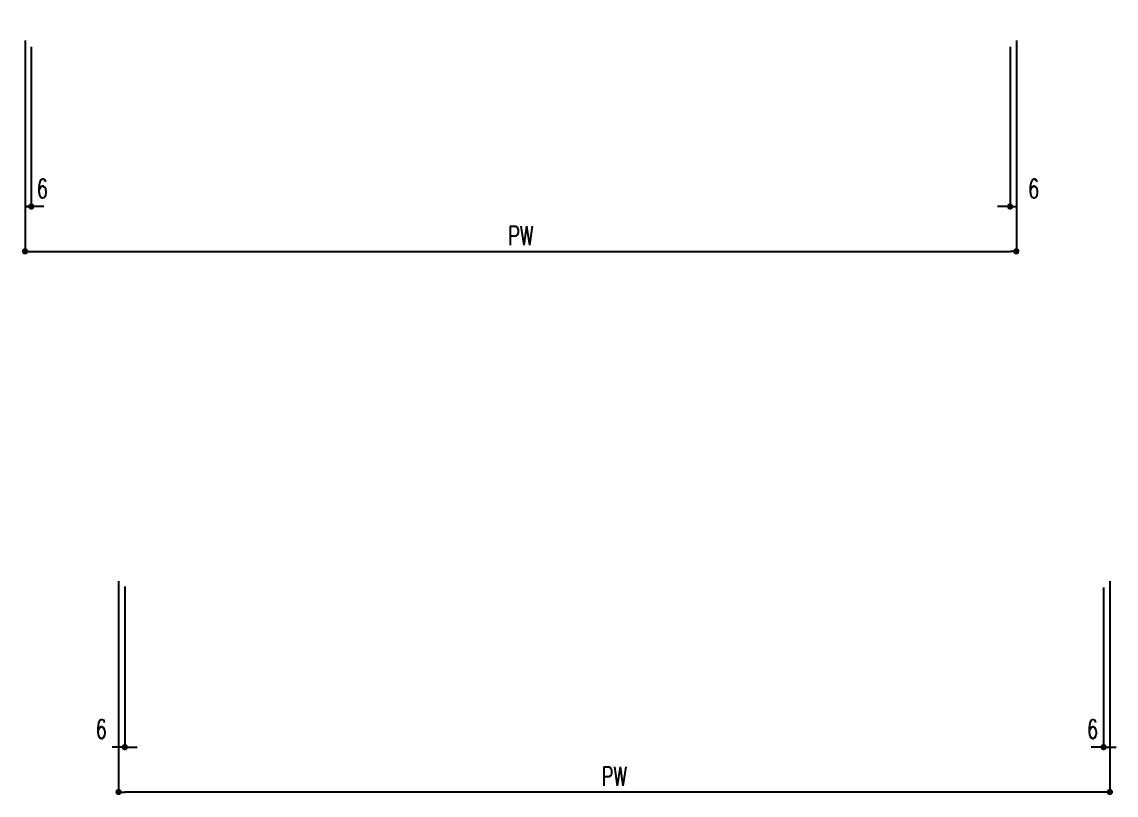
# Model space of a CAD drawing. Extents: x -275225 to 47266, y -41063 to 95295.
# Drawn here: x -219324 to -218800, y -13986 to -13616 of the extents above; entities that cross this region are included whole.
import ezdxf

# ---------------------------------------------------------------- set-up
doc = ezdxf.new("R2010")
doc.units = 0
doc.header["$LTSCALE"] = 0.2
doc.header["$PDMODE"] = 99
doc.header["$PDSIZE"] = 5
doc.layers.add('_製品寸法', color=9, linetype='Continuous')
doc.styles.add('OKAMURA', font='SIMPLEX.shx', dxfattribs={"width": 0.7, "bigfont": 'BIGFONT.shx'})
doc.dimstyles.new('OKAMURA-003', dxfattribs={"dimscale": 3, "dimtxt": 3, "dimasz": 1, "dimexe": 0, "dimexo": 3, "dimgap": 1, "dimtad": 1, "dimdec": 3, "dimdsep": 46, "dimtxsty": 'OKAMURA', "dimblk1": 'DOT', "dimblk2": 'DOT', "dimsah": 1, "dimcen": 0, "dimclrd": 9, "dimclre": 9, "dimclrt": 3, "dimadec": 0, "dimazin": 0, "dimtfac": 1, "dimtdec": 3, "dimtix": 1, "dimtmove": 2, "dimatfit": 3, "dimldrblk": 'NONE', "dimfxl": 0, "dimtolj": 1, "dimarcsym": 0})

# ---------------------------------------------------------------- blocks, each defined once
blk = doc.blocks.new('_DOT')
at = {"color": 0, "linetype": 'ByBlock'}
blk.add_line((-0.5, 0), (-1, 0), dxfattribs=at)
at = {"color": 0, "linetype": 'ByBlock', "const_width": 0.5}
blk.add_lwpolyline([(-0.25, 0, 1), (0.25, 0, 1)], format="xyb", close=True, dxfattribs=at)
blk = doc.blocks.new('*D255')
at = {"layer": '_製品寸法', "color": 9, "lineweight": -2, "transparency": 16777216}
for p, q in [((-219322.61, -13624.75), (-219322.61, -13725.75)), ((-218847.61, -13624.75), (-218847.61, -13725.75)), ((-219319.61, -13725.75), (-218850.61, -13725.75))]:
    blk.add_line(p, q, dxfattribs=at)
at = {"layer": 'Defpoints', "color": 0, "transparency": 16777216}
for p in [(-219322.61, -13615.75), (-218847.61, -13615.75), (-218847.61, -13725.75)]:
    blk.add_point(p, dxfattribs=at)
at = {"layer": '_製品寸法', "color": 9, "lineweight": -2, "transparency": 16777216, "xscale": 3, "yscale": 3, "zscale": 3, "rotation": 180}
blk.add_blockref('_DOT', (-219322.61, -13725.75), dxfattribs=at)
at = {"layer": '_製品寸法', "color": 9, "lineweight": -2, "transparency": 16777216, "xscale": 3, "yscale": 3, "zscale": 3}
blk.add_blockref('_DOT', (-218847.61, -13725.75), dxfattribs=at)
at = {"layer": '_製品寸法', "color": 3, "transparency": 16777216, "insert": (-219085.11, -13718.25), "char_height": 9, "attachment_point": 5, "style": 'OKAMURA'}
blk.add_mtext('\\A1;PW', dxfattribs=at)
blk = doc.blocks.new('_None')
blk = doc.blocks.new('*D256')
at = {"layer": '_製品寸法', "color": 9, "lineweight": -2, "transparency": 16777216}
for p, q in [((-218805.81, -13886.89), (-218805.81, -13963.39)), ((-218805.81, -13886.89), (-218805.81, -13963.39)), ((-218808.81, -13963.39), (-218811.81, -13963.39)), ((-218805.81, -13963.39), (-218805.81, -13963.39)), ((-218802.81, -13963.39), (-218799.81, -13963.39))]:
    blk.add_line(p, q, dxfattribs=at)
at = {"layer": 'Defpoints', "color": 0, "transparency": 16777216}
for p in [(-218805.81, -13877.89), (-218805.81, -13877.89), (-218805.81, -13963.39)]:
    blk.add_point(p, dxfattribs=at)
at = {"layer": '_製品寸法', "color": 9, "lineweight": -2, "transparency": 16777216, "xscale": 3, "yscale": 3, "zscale": 3}
blk.add_blockref('_DOT', (-218805.81, -13963.39), dxfattribs=at)
at = {"layer": '_製品寸法', "color": 9, "lineweight": -2, "transparency": 16777216, "xscale": 3, "yscale": 3, "zscale": 3, "rotation": 180}
blk.add_blockref('_DOT', (-218805.81, -13963.39), dxfattribs=at)
at = {"layer": '_製品寸法', "color": 3, "transparency": 16777216, "insert": (-218811.12, -13954.76), "char_height": 9, "attachment_point": 5, "style": 'OKAMURA'}
blk.add_mtext('\\A1;6', dxfattribs=at)
blk = doc.blocks.new('*D257')
at = {"layer": '_製品寸法', "color": 9, "lineweight": -2, "transparency": 16777216}
for p, q in [((-219277.81, -13883.89), (-219277.81, -13984.89)), ((-218802.81, -13883.89), (-218802.81, -13984.89)), ((-218805.81, -13984.89), (-219274.81, -13984.89))]:
    blk.add_line(p, q, dxfattribs=at)
at = {"layer": 'Defpoints', "color": 0, "transparency": 16777216}
for p in [(-219277.81, -13874.89), (-218802.81, -13874.89), (-219277.81, -13984.89)]:
    blk.add_point(p, dxfattribs=at)
at = {"layer": '_製品寸法', "color": 9, "lineweight": -2, "transparency": 16777216, "xscale": 3, "yscale": 3, "zscale": 3, "rotation": 180}
blk.add_blockref('_DOT', (-219277.81, -13984.89), dxfattribs=at)
at = {"layer": '_製品寸法', "color": 9, "lineweight": -2, "transparency": 16777216, "xscale": 3, "yscale": 3, "zscale": 3}
blk.add_blockref('_DOT', (-218802.81, -13984.89), dxfattribs=at)
at = {"layer": '_製品寸法', "color": 3, "transparency": 16777216, "insert": (-219040.31, -13977.39), "char_height": 9, "attachment_point": 5, "style": 'OKAMURA'}
blk.add_mtext('\\A1;PW', dxfattribs=at)
blk = doc.blocks.new('*D258')
at = {"layer": '_製品寸法', "color": 9, "lineweight": -2, "transparency": 16777216}
for p, q in [((-219274.81, -13886.39), (-219274.81, -13963.39)), ((-219274.81, -13886.39), (-219274.81, -13963.39)), ((-219277.81, -13963.39), (-219280.81, -13963.39)), ((-219271.81, -13963.39), (-219268.81, -13963.39))]:
    blk.add_line(p, q, dxfattribs=at)
at = {"layer": 'Defpoints', "color": 0, "transparency": 16777216}
for p in [(-219274.81, -13877.39), (-219274.81, -13877.39), (-219274.81, -13963.39)]:
    blk.add_point(p, dxfattribs=at)
at = {"layer": '_製品寸法', "color": 9, "lineweight": -2, "transparency": 16777216, "xscale": 3, "yscale": 3, "zscale": 3}
blk.add_blockref('_DOT', (-219274.81, -13963.39), dxfattribs=at)
at = {"layer": '_製品寸法', "color": 9, "lineweight": -2, "transparency": 16777216, "xscale": 3, "yscale": 3, "zscale": 3, "rotation": 180}
blk.add_blockref('_DOT', (-219274.81, -13963.39), dxfattribs=at)
at = {"layer": '_製品寸法', "color": 3, "transparency": 16777216, "insert": (-219286.08, -13954.76), "char_height": 9, "attachment_point": 5, "style": 'OKAMURA'}
blk.add_mtext('\\A1;6', dxfattribs=at)

msp = doc.modelspace()

# ---------------------------------------------------------------- linework, layer by layer
at = {"layer": '_製品寸法', "color": 9}
for p, q in [((-219322.6129, -13627.2519), (-219322.6129, -13705.7518)), ((-219319.6129, -13627.7519), (-219319.6129, -13705.7518)), ((-218850.6129, -13627.7519), (-218850.6129, -13705.7518)), ((-218847.6129, -13633.7519), (-218847.6129, -13705.7518)), ((-219322.6129, -13704.2516), (-219319.6129, -13704.2516)), ((-219313.6129, -13704.2516), (-219319.6129, -13704.2516)), ((-218853.6129, -13704.2519), (-218856.6129, -13704.2519)), ((-218850.6129, -13704.2519), (-218847.6129, -13704.2519))]:
    msp.add_line(p, q, dxfattribs=at)

# ---------------------------------------------------------------- block references
at = {"layer": '_製品寸法', "color": 9, "xscale": 3, "yscale": 3, "zscale": 3}
for p in [(-219319.6129, -13704.2516), (-218850.6129, -13704.2519)]:
    msp.add_blockref('_DOT', p, dxfattribs=at)

# ---------------------------------------------------------------- texts
at = {"layer": '_製品寸法', "color": 3, "char_height": 9, "attachment_point": 5, "style": 'OKAMURA'}
for insert in [(-219314.3055, -13695.6268), (-218839.3055, -13695.6268)]:
    msp.add_mtext('\\A1;6', dxfattribs=dict(at, insert=insert))

# ---------------------------------------------------------------- dimensions: what is measured, and where the dimension line sits
at = {"layer": '_製品寸法'}
dim = msp.add_linear_dim(base=(-218847.6129, -13725.7518), p1=(-219322.6129, -13615.7519), p2=(-218847.6129, -13615.7519), text='PW', dimstyle='OKAMURA-003', dxfattribs=at)
dim.commit()
dim.dimension.update_dxf_attribs({"geometry": '*D255', "text_midpoint": (-219085.1129, -13718.2518)})
for base, p1, p2, picture, middle in [((-219274.8121, -13963.3856), (-219274.8121, -13877.3856), (-219274.8121, -13877.3856), '*D258', (-219286.0804, -13954.7605)), ((-218805.8121, -13963.3853), (-218805.8121, -13877.8854), (-218805.8121, -13877.8856), '*D256', (-218811.1196, -13954.7606))]:
    dim = msp.add_linear_dim(base=base, p1=p1, p2=p2, angle=180, text='6', dimstyle='OKAMURA-003', dxfattribs=at)
    dim.commit()
    dim.dimension.update_dxf_attribs({"geometry": picture, "text_midpoint": middle, "dimtype": 160})
dim = msp.add_linear_dim(base=(-219277.8121, -13984.8855), p1=(-218802.8121, -13874.8856), p2=(-219277.8121, -13874.8856), angle=180, text='PW', dimstyle='OKAMURA-003', dxfattribs=at)
dim.commit()
dim.dimension.update_dxf_attribs({"geometry": '*D257', "text_midpoint": (-219040.3121, -13977.3855)})

doc.saveas('drawing.dxf')
